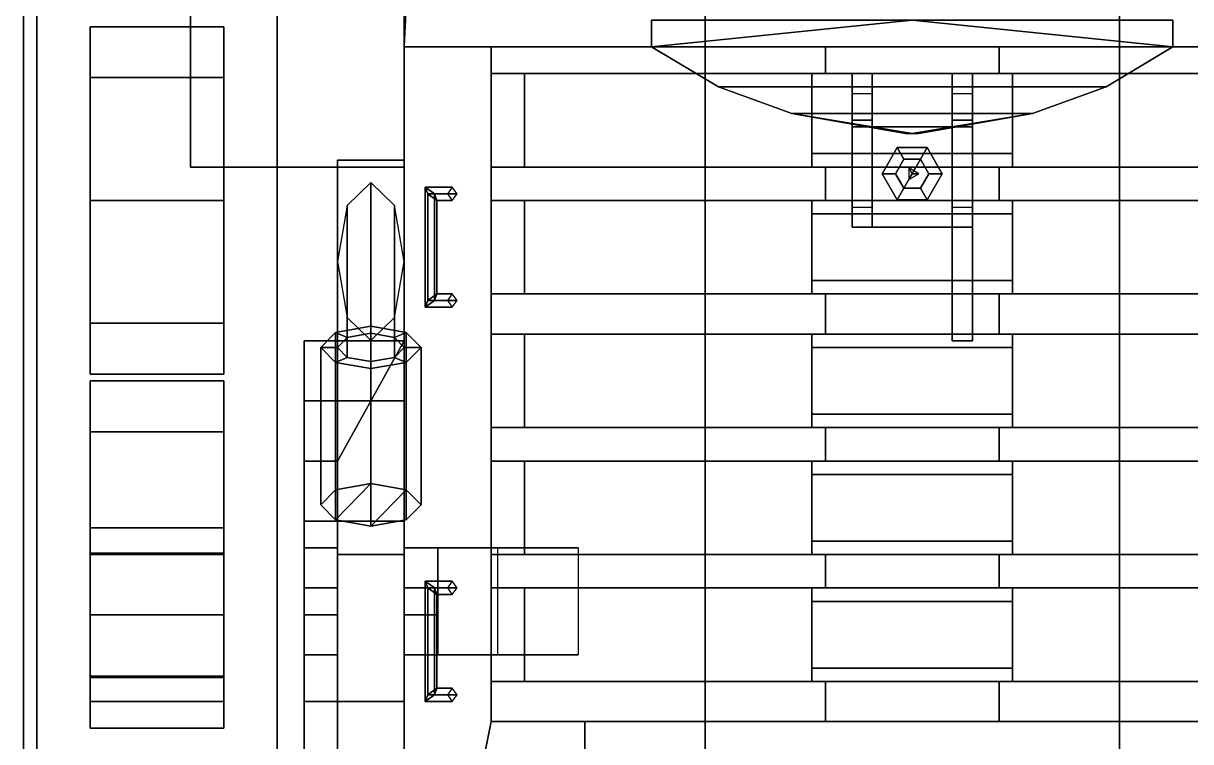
# Model space of a CAD drawing. Header units: millimetres. Extents: x -1.4 to 3, y -2.8 to 10.
# Drawn here: x -1.33 to 0.417, y -1.3 to -0.225 of the extents above; entities that cross this region are included whole.
import ezdxf

# ---------------------------------------------------------------- set-up
doc = ezdxf.new("R2010")
doc.units = ezdxf.units.MM
for name, color, linetype in [('m2', 6, 'Continuous'), ('suspension', 5, 'Continuous'), ('tracks', 3, 'Continuous'), ('turret', 2, 'Continuous'), ('wheels', 2, 'Continuous')]:
    doc.layers.add(name, color=color, linetype=linetype)

msp = doc.modelspace()

# ---------------------------------------------------------------- linework, layer by layer
for points in [[(-0.31, 2.06, 0.42), (-0.31, -2.39, 0.42), (-0.76, -2.62, 0.58), (-0.76, 2.47, 0.58)], [(-0.76, 1.87, 1.06), (-0.76, 2.47, 0.58), (-0.76, -2.62, 0.58), (-0.76, -0.26, 1.06)], [(0.76, 2.47, 0.58), (0.76, -2.62, 0.58), (0.31, -2.39, 0.42), (0.31, 2.06, 0.42)], [(0.31, 2.06, 0.42), (0.31, -2.39, 0.42), (-0.31, -2.39, 0.42), (-0.31, 2.06, 0.42)], [(-0.76, 1.87, 1.19), (-0.76, 1.87, 1.06), (-0.76, -0.26, 1.06), (-0.76, 1.29, 1.19)], [(-0.76, 1.29, 1.42), (-0.76, 1.29, 1.19), (-0.76, -0.26, 1.06), (-0.76, -0.26, 1.42)], [(-0.76, -0.26, 1.42), (-0.74, 1.05, 1.42), (-0.76, 1.29, 1.42), (-0.76, -0.26, 1.42)], [(-0.76, -0.26, 1.42), (-0.7, 0.99, 1.42), (-0.74, 1.05, 1.42), (-0.76, -0.26, 1.42)], [(-0.76, -0.26, 1.42), (0.76, -0.26, 1.42), (0.7, 0.99, 1.42), (-0.7, 0.99, 1.42)], [(-0.76, -0.16, 1.42), (-1.08, -0.16, 1.42), (-1.08, -0.44, 1.42), (-0.76, -0.44, 1.42)], [(-1.08, -0.16, 1.42), (-1.08, -0.16, 1.11), (-1.08, -0.44, 1.11), (-1.08, -0.44, 1.42)], [(-0.76, -0.26, 1.24), (-0.76, -0.26, 1.06), (-0.76, -2.62, 0.83), (-0.76, -1.92, 1.24)], [(-0.76, -0.26, 1.06), (-0.76, -0.26, 1.06), (-0.76, -2.62, 0.58), (-0.76, -2.62, 0.83)], [(-0.63, -0.26, 1.37), (-0.76, -0.26, 1.24), (-0.76, -1.92, 1.24), (-0.63, -1.27, 1.37)], [(-0.76, -0.26, 1.42), (-0.76, -0.26, 1.42), (-0.76, -0.26, 1.24), (-0.63, -0.26, 1.37)], [(-0.76, -0.26, 1.42), (-0.76, -0.26, 1.42), (-0.63, -0.26, 1.37), (-0.13, -0.26, 1.42)], [(-0.76, -0.26, 1.24), (-0.76, -0.26, 1.42), (-0.76, -0.44, 1.42), (-0.76, -0.44, 1.24)], [(-0.13, -0.26, 1.42), (-0.63, -0.26, 1.37), (-0.63, -0.3, 1.37), (-0.13, -0.3, 1.42)], [(0.13, -0.26, 1.42), (-0.13, -0.26, 1.42), (-0.13, -0.3, 1.42), (0.13, -0.3, 1.42)], [(0.13, -0.3, 1.42), (0.63, -0.3, 1.37), (0.63, -0.26, 1.37), (0.13, -0.26, 1.42)], [(0.13, -0.26, 1.42), (0.63, -0.26, 1.37), (0.76, -0.26, 1.42)], [(-0.58, -0.3, 1.42), (-0.15, -0.3, 1.48), (-0.13, -0.3, 1.42), (-0.63, -0.3, 1.37)], [(-0.58, -0.3, 1.42), (-0.63, -0.3, 1.37), (-0.63, -0.44, 1.37), (-0.58, -0.44, 1.42)], [(-0.15, -0.3, 1.48), (-0.58, -0.3, 1.42), (-0.58, -0.44, 1.42), (-0.15, -0.44, 1.48)], [(-0.15, -0.3, 1.48), (0.15, -0.3, 1.48), (0.13, -0.3, 1.42), (-0.13, -0.3, 1.42)], [(0.15, -0.3, 1.48), (-0.15, -0.3, 1.48), (-0.15, -0.32, 1.5), (0.15, -0.32, 1.5)], [(-0.15, -0.32, 1.5), (-0.15, -0.3, 1.48), (-0.15, -0.44, 1.48), (-0.15, -0.42, 1.5)], [(0.15, -0.3, 1.48), (0.58, -0.3, 1.42), (0.63, -0.3, 1.37), (0.13, -0.3, 1.42)], [(0.15, -0.44, 1.48), (0.58, -0.44, 1.42), (0.58, -0.3, 1.42), (0.15, -0.3, 1.48)], [(0.15, -0.42, 1.5), (0.15, -0.44, 1.48), (0.15, -0.3, 1.48), (0.15, -0.32, 1.5)], [(0.15, -0.32, 1.5), (-0.15, -0.32, 1.5), (-0.15, -0.42, 1.5), (0.15, -0.42, 1.5)], [(0.15, -0.42, 1.5), (-0.15, -0.42, 1.5), (-0.15, -0.44, 1.48), (0.15, -0.44, 1.48)], [(-0.76, -0.44, 1.42), (-1.08, -0.44, 1.42), (-1.08, -0.44, 1.11), (-0.76, -0.44, 1.11)], [(-0.15, -0.44, 1.48), (-0.58, -0.44, 1.42), (-0.63, -0.44, 1.37), (-0.13, -0.44, 1.45)], [(-0.13, -0.44, 1.45), (-0.63, -0.44, 1.37), (-0.63, -0.49, 1.37), (-0.13, -0.49, 1.45)], [(0.15, -0.44, 1.48), (-0.15, -0.44, 1.48), (-0.13, -0.44, 1.45), (0.13, -0.44, 1.45)], [(0.13, -0.44, 1.45), (-0.13, -0.44, 1.45), (-0.13, -0.49, 1.45), (0.13, -0.49, 1.45)], [(0.58, -0.44, 1.42), (0.15, -0.44, 1.48), (0.13, -0.44, 1.45), (0.63, -0.44, 1.37)], [(0.13, -0.49, 1.45), (0.63, -0.49, 1.37), (0.63, -0.44, 1.37), (0.13, -0.44, 1.45)], [(-0.7287, -0.47, 1.335), (-0.715, -0.48, 1.3387), (-0.681, -0.48, 1.319), (-0.6883, -0.47, 1.3117)], [(-0.725, -0.48, 1.3213), (-0.7287, -0.47, 1.335), (-0.6883, -0.47, 1.3117), (-0.6956, -0.48, 1.3044)], [(-0.715, -0.48, 1.3387), (-0.7287, -0.47, 1.335), (-0.7287, -0.65, 1.335), (-0.715, -0.64, 1.3387)], [(-0.7287, -0.47, 1.335), (-0.725, -0.48, 1.3213), (-0.725, -0.64, 1.3213), (-0.7287, -0.65, 1.335)], [(-0.7113, -0.49, 1.325), (-0.725, -0.48, 1.3213), (-0.6956, -0.48, 1.3044), (-0.6883, -0.49, 1.3117)], [(-0.725, -0.48, 1.3213), (-0.7113, -0.49, 1.325), (-0.7113, -0.63, 1.325), (-0.725, -0.64, 1.3213)], [(-0.715, -0.48, 1.3387), (-0.7113, -0.49, 1.325), (-0.6883, -0.49, 1.3117), (-0.681, -0.48, 1.319)], [(-0.7113, -0.49, 1.325), (-0.715, -0.48, 1.3387), (-0.715, -0.64, 1.3387), (-0.7113, -0.63, 1.325)], [(-0.58, -0.49, 1.42), (-0.15, -0.49, 1.48), (-0.13, -0.49, 1.45), (-0.63, -0.49, 1.37)], [(-0.58, -0.49, 1.42), (-0.63, -0.49, 1.37), (-0.63, -0.63, 1.37), (-0.58, -0.63, 1.42)], [(-0.15, -0.49, 1.48), (-0.58, -0.49, 1.42), (-0.58, -0.63, 1.42), (-0.15, -0.63, 1.48)], [(-0.15, -0.49, 1.48), (0.15, -0.49, 1.48), (0.13, -0.49, 1.45), (-0.13, -0.49, 1.45)], [(0.15, -0.49, 1.48), (-0.15, -0.49, 1.48), (-0.15, -0.51, 1.5), (0.15, -0.51, 1.5)], [(-0.15, -0.51, 1.5), (-0.15, -0.49, 1.48), (-0.15, -0.63, 1.48), (-0.15, -0.61, 1.5)], [(0.15, -0.49, 1.48), (0.58, -0.49, 1.42), (0.63, -0.49, 1.37), (0.13, -0.49, 1.45)], [(0.15, -0.63, 1.48), (0.58, -0.63, 1.42), (0.58, -0.49, 1.42), (0.15, -0.49, 1.48)], [(0.15, -0.61, 1.5), (0.15, -0.63, 1.48), (0.15, -0.49, 1.48), (0.15, -0.51, 1.5)], [(0.15, -0.51, 1.5), (-0.15, -0.51, 1.5), (-0.15, -0.61, 1.5), (0.15, -0.61, 1.5)], [(0.15, -0.61, 1.5), (-0.15, -0.61, 1.5), (-0.15, -0.63, 1.48), (0.15, -0.63, 1.48)], [(-0.715, -0.64, 1.3387), (-0.7287, -0.65, 1.335), (-0.6883, -0.65, 1.3117), (-0.681, -0.64, 1.319)], [(-0.7287, -0.65, 1.335), (-0.725, -0.64, 1.3213), (-0.6956, -0.64, 1.3044), (-0.6883, -0.65, 1.3117)], [(-0.725, -0.64, 1.3213), (-0.7113, -0.63, 1.325), (-0.6883, -0.63, 1.3117), (-0.6956, -0.64, 1.3044)], [(-0.7113, -0.63, 1.325), (-0.715, -0.64, 1.3387), (-0.681, -0.64, 1.319), (-0.6883, -0.63, 1.3117)], [(-0.15, -0.63, 1.48), (-0.58, -0.63, 1.42), (-0.63, -0.63, 1.37), (-0.13, -0.63, 1.45)], [(-0.13, -0.63, 1.45), (-0.63, -0.63, 1.37), (-0.63, -0.69, 1.37), (-0.13, -0.69, 1.45)], [(0.15, -0.63, 1.48), (-0.15, -0.63, 1.48), (-0.13, -0.63, 1.45), (0.13, -0.63, 1.45)], [(0.13, -0.63, 1.45), (-0.13, -0.63, 1.45), (-0.13, -0.69, 1.45), (0.13, -0.69, 1.45)], [(0.58, -0.63, 1.42), (0.15, -0.63, 1.48), (0.13, -0.63, 1.45), (0.63, -0.63, 1.37)], [(0.13, -0.69, 1.45), (0.63, -0.69, 1.37), (0.63, -0.63, 1.37), (0.13, -0.63, 1.45)], [(-0.58, -0.69, 1.42), (-0.15, -0.69, 1.48), (-0.13, -0.69, 1.45), (-0.63, -0.69, 1.37)], [(-0.58, -0.69, 1.42), (-0.63, -0.69, 1.37), (-0.63, -0.83, 1.37), (-0.58, -0.83, 1.42)], [(-0.15, -0.69, 1.48), (-0.58, -0.69, 1.42), (-0.58, -0.83, 1.42), (-0.15, -0.83, 1.48)], [(-0.15, -0.69, 1.48), (0.15, -0.69, 1.48), (0.13, -0.69, 1.45), (-0.13, -0.69, 1.45)], [(0.15, -0.69, 1.48), (-0.15, -0.69, 1.48), (-0.15, -0.71, 1.5), (0.15, -0.71, 1.5)], [(-0.15, -0.71, 1.5), (-0.15, -0.69, 1.48), (-0.15, -0.83, 1.48), (-0.15, -0.81, 1.5)], [(0.15, -0.69, 1.48), (0.58, -0.69, 1.42), (0.63, -0.69, 1.37), (0.13, -0.69, 1.45)], [(0.15, -0.83, 1.48), (0.58, -0.83, 1.42), (0.58, -0.69, 1.42), (0.15, -0.69, 1.48)], [(0.15, -0.81, 1.5), (0.15, -0.83, 1.48), (0.15, -0.69, 1.48), (0.15, -0.71, 1.5)], [(0.15, -0.71, 1.5), (-0.15, -0.71, 1.5), (-0.15, -0.81, 1.5), (0.15, -0.81, 1.5)], [(0.15, -0.81, 1.5), (-0.15, -0.81, 1.5), (-0.15, -0.83, 1.48), (0.15, -0.83, 1.48)], [(-0.15, -0.83, 1.48), (-0.58, -0.83, 1.42), (-0.63, -0.83, 1.37), (-0.13, -0.83, 1.45)], [(-0.13, -0.83, 1.45), (-0.63, -0.83, 1.37), (-0.63, -0.88, 1.37), (-0.13, -0.88, 1.45)], [(0.15, -0.83, 1.48), (-0.15, -0.83, 1.48), (-0.13, -0.83, 1.45), (0.13, -0.83, 1.45)], [(0.13, -0.83, 1.45), (-0.13, -0.83, 1.45), (-0.13, -0.88, 1.45), (0.13, -0.88, 1.45)], [(0.58, -0.83, 1.42), (0.15, -0.83, 1.48), (0.13, -0.83, 1.45), (0.63, -0.83, 1.37)], [(0.13, -0.88, 1.45), (0.63, -0.88, 1.37), (0.63, -0.83, 1.37), (0.13, -0.83, 1.45)], [(-0.58, -0.88, 1.42), (-0.63, -0.88, 1.37), (-0.63, -1.02, 1.37), (-0.58, -1.02, 1.42)], [(-0.58, -0.88, 1.42), (-0.15, -0.88, 1.48), (-0.13, -0.88, 1.45), (-0.63, -0.88, 1.37)], [(-0.15, -0.88, 1.48), (-0.58, -0.88, 1.42), (-0.58, -1.02, 1.42), (-0.15, -1.02, 1.48)], [(0.15, -0.88, 1.48), (-0.15, -0.88, 1.48), (-0.15, -0.9, 1.5), (0.15, -0.9, 1.5)], [(-0.15, -0.9, 1.5), (-0.15, -0.88, 1.48), (-0.15, -1.02, 1.48), (-0.15, -1, 1.5)], [(-0.15, -0.88, 1.48), (0.15, -0.88, 1.48), (0.13, -0.88, 1.45), (-0.13, -0.88, 1.45)], [(0.15, -0.88, 1.48), (0.58, -0.88, 1.42), (0.63, -0.88, 1.37), (0.13, -0.88, 1.45)], [(0.15, -1.02, 1.48), (0.58, -1.02, 1.42), (0.58, -0.88, 1.42), (0.15, -0.88, 1.48)], [(0.15, -1, 1.5), (0.15, -1.02, 1.48), (0.15, -0.88, 1.48), (0.15, -0.9, 1.5)], [(0.15, -0.9, 1.5), (-0.15, -0.9, 1.5), (-0.15, -1, 1.5), (0.15, -1, 1.5)], [(0.15, -1, 1.5), (-0.15, -1, 1.5), (-0.15, -1.02, 1.48), (0.15, -1.02, 1.48)], [(-0.15, -1.02, 1.48), (-0.58, -1.02, 1.42), (-0.63, -1.02, 1.37), (-0.13, -1.02, 1.45)], [(-0.13, -1.02, 1.45), (-0.63, -1.02, 1.37), (-0.63, -1.07, 1.37), (-0.13, -1.07, 1.45)], [(0.15, -1.02, 1.48), (-0.15, -1.02, 1.48), (-0.13, -1.02, 1.45), (0.13, -1.02, 1.45)], [(0.13, -1.02, 1.45), (-0.13, -1.02, 1.45), (-0.13, -1.07, 1.45), (0.13, -1.07, 1.45)], [(0.58, -1.02, 1.42), (0.15, -1.02, 1.48), (0.13, -1.02, 1.45), (0.63, -1.02, 1.37)], [(0.13, -1.07, 1.45), (0.63, -1.07, 1.37), (0.63, -1.02, 1.37), (0.13, -1.02, 1.45)], [(-0.7287, -1.06, 1.335), (-0.725, -1.07, 1.3213), (-0.725, -1.23, 1.3213), (-0.7287, -1.24, 1.335)], [(-0.715, -1.07, 1.3387), (-0.7287, -1.06, 1.335), (-0.7287, -1.24, 1.335), (-0.715, -1.23, 1.3387)], [(-0.725, -1.07, 1.3213), (-0.7287, -1.06, 1.335), (-0.6883, -1.06, 1.3117), (-0.6956, -1.07, 1.3044)], [(-0.7287, -1.06, 1.335), (-0.715, -1.07, 1.3387), (-0.681, -1.07, 1.319), (-0.6883, -1.06, 1.3117)], [(-0.725, -1.07, 1.3213), (-0.7113, -1.08, 1.325), (-0.7113, -1.22, 1.325), (-0.725, -1.23, 1.3213)], [(-0.7113, -1.08, 1.325), (-0.725, -1.07, 1.3213), (-0.6956, -1.07, 1.3044), (-0.6883, -1.08, 1.3117)], [(-0.7113, -1.08, 1.325), (-0.715, -1.07, 1.3387), (-0.715, -1.23, 1.3387), (-0.7113, -1.22, 1.325)], [(-0.715, -1.07, 1.3387), (-0.7113, -1.08, 1.325), (-0.6883, -1.08, 1.3117), (-0.681, -1.07, 1.319)], [(-0.58, -1.07, 1.42), (-0.63, -1.07, 1.37), (-0.63, -1.21, 1.37), (-0.58, -1.21, 1.42)], [(-0.58, -1.07, 1.42), (-0.15, -1.07, 1.48), (-0.13, -1.07, 1.45), (-0.63, -1.07, 1.37)], [(-0.15, -1.07, 1.48), (-0.58, -1.07, 1.42), (-0.58, -1.21, 1.42), (-0.15, -1.21, 1.48)], [(-0.15, -1.09, 1.5), (-0.15, -1.07, 1.48), (-0.15, -1.21, 1.48), (-0.15, -1.19, 1.5)], [(0.15, -1.07, 1.48), (-0.15, -1.07, 1.48), (-0.15, -1.09, 1.5), (0.15, -1.09, 1.5)], [(-0.15, -1.07, 1.48), (0.15, -1.07, 1.48), (0.13, -1.07, 1.45), (-0.13, -1.07, 1.45)], [(0.15, -1.07, 1.48), (0.58, -1.07, 1.42), (0.63, -1.07, 1.37), (0.13, -1.07, 1.45)], [(0.15, -1.21, 1.48), (0.58, -1.21, 1.42), (0.58, -1.07, 1.42), (0.15, -1.07, 1.48)], [(0.15, -1.19, 1.5), (0.15, -1.21, 1.48), (0.15, -1.07, 1.48), (0.15, -1.09, 1.5)], [(0.15, -1.09, 1.5), (-0.15, -1.09, 1.5), (-0.15, -1.19, 1.5), (0.15, -1.19, 1.5)], [(0.15, -1.19, 1.5), (-0.15, -1.19, 1.5), (-0.15, -1.21, 1.48), (0.15, -1.21, 1.48)], [(-0.725, -1.23, 1.3213), (-0.7113, -1.22, 1.325), (-0.6883, -1.22, 1.3117), (-0.6956, -1.23, 1.3044)], [(-0.7113, -1.22, 1.325), (-0.715, -1.23, 1.3387), (-0.681, -1.23, 1.319), (-0.6883, -1.22, 1.3117)], [(-0.13, -1.21, 1.45), (-0.63, -1.21, 1.37), (-0.63, -1.27, 1.37), (-0.13, -1.27, 1.45)], [(-0.15, -1.21, 1.48), (-0.58, -1.21, 1.42), (-0.63, -1.21, 1.37), (-0.13, -1.21, 1.45)], [(0.15, -1.21, 1.48), (-0.15, -1.21, 1.48), (-0.13, -1.21, 1.45), (0.13, -1.21, 1.45)], [(0.13, -1.21, 1.45), (-0.13, -1.21, 1.45), (-0.13, -1.27, 1.45), (0.13, -1.27, 1.45)], [(0.13, -1.27, 1.45), (0.63, -1.27, 1.37), (0.63, -1.21, 1.37), (0.13, -1.21, 1.45)], [(0.58, -1.21, 1.42), (0.15, -1.21, 1.48), (0.13, -1.21, 1.45), (0.63, -1.21, 1.37)], [(-0.7287, -1.24, 1.335), (-0.725, -1.23, 1.3213), (-0.6956, -1.23, 1.3044), (-0.6883, -1.24, 1.3117)], [(-0.715, -1.23, 1.3387), (-0.7287, -1.24, 1.335), (-0.6883, -1.24, 1.3117), (-0.681, -1.23, 1.319)], [(-0.49, -1.27, 1.51), (-0.63, -1.27, 1.37), (-0.76, -1.92, 1.24), (-0.49, -1.47, 1.51)], [(-0.13, -1.27, 1.45), (-0.63, -1.27, 1.37), (-0.63, -1.27, 1.37), (-0.49, -1.27, 1.51)], [(-0.49, -1.27, 1.51), (-0.49, -1.47, 1.51), (0.49, -1.47, 1.51), (0.49, -1.27, 1.51)], [(0.13, -1.27, 1.45), (-0.13, -1.27, 1.45), (-0.49, -1.27, 1.51), (0.49, -1.27, 1.51)], [(0.63, -1.27, 1.37), (0.13, -1.27, 1.45), (0.13, -1.27, 1.45), (0.49, -1.27, 1.51)]]:
    msp.add_3dface(points)
at = {"layer": 'm2'}
for points in [[(-1.33, 1.88, 1.08), (-1.33, 2.53, 1.12), (-1.33, -1.39, 1.12), (-1.33, -2.51, 1.08)], [(-1.33, 2.53, 1.12), (-0.76, 2.53, 1.12), (-0.76, -1.39, 1.12), (-1.33, -1.39, 1.12)]]:
    msp.add_3dface(points, dxfattribs=at)
at = {"layer": 'suspension'}
for points in [[(-0.86, -1.02, 0.21), (-0.86, -0.43, 0.21), (-0.76, -0.43, 0.21), (-0.76, -1.02, 0.21)], [(-0.86, -0.43, 0.39), (-0.86, -0.43, 0.21), (-0.86, -1.02, 0.21), (-0.86, -1.02, 0.39)], [(-0.76, -1.02, 0.39), (-0.76, -0.43, 0.39), (-0.86, -0.43, 0.39), (-0.86, -1.02, 0.39)], [(-0.76, -0.43, 0.39), (-0.76, -0.43, 0.21), (-0.86, -0.43, 0.21), (-0.86, -0.43, 0.39)], [(-0.76, -1.02, 0.21), (-0.76, -0.43, 0.21), (-0.76, -0.43, 0.39), (-0.76, -1.02, 0.39)], [(-0.81, -0.463, 0.39), (-0.8454, -0.4977, 0.39), (-0.8454, -0.6951, 0.482), (-0.81, -0.6889, 0.4953)], [(-0.7746, -0.4977, 0.39), (-0.81, -0.463, 0.39), (-0.81, -0.6889, 0.4953), (-0.7746, -0.6951, 0.482)], [(-0.8454, -0.4977, 0.39), (-0.86, -0.5813, 0.39), (-0.86, -0.71, 0.45), (-0.8454, -0.6951, 0.482)], [(-0.76, -0.5813, 0.39), (-0.7746, -0.4977, 0.39), (-0.7746, -0.6951, 0.482), (-0.76, -0.71, 0.45)], [(-0.86, -0.5813, 0.39), (-0.8454, -0.665, 0.39), (-0.8454, -0.7249, 0.418), (-0.86, -0.71, 0.45)], [(-0.7746, -0.665, 0.39), (-0.76, -0.5813, 0.39), (-0.76, -0.71, 0.45), (-0.7746, -0.7249, 0.418)], [(-0.81, -0.6783, 0.518), (-0.863, -0.6876, 0.4981), (-0.863, -0.9232, 0.6079), (-0.81, -0.9139, 0.6279)], [(-0.81, -0.6889, 0.4953), (-0.8454, -0.6951, 0.482), (-0.863, -0.6876, 0.4981), (-0.81, -0.6783, 0.518)], [(-0.8454, -0.665, 0.39), (-0.81, -0.6996, 0.39), (-0.81, -0.7311, 0.4047), (-0.8454, -0.7249, 0.418)], [(-0.81, -0.6996, 0.39), (-0.7746, -0.665, 0.39), (-0.7746, -0.7249, 0.418), (-0.81, -0.7311, 0.4047)], [(-0.757, -0.6876, 0.4981), (-0.81, -0.6783, 0.518), (-0.81, -0.9139, 0.6279), (-0.757, -0.9232, 0.6079)], [(-0.7746, -0.6951, 0.482), (-0.81, -0.6889, 0.4953), (-0.81, -0.6783, 0.518), (-0.757, -0.6876, 0.4981)], [(-0.863, -0.6876, 0.4981), (-0.885, -0.71, 0.45), (-0.885, -0.9456, 0.5599), (-0.863, -0.9232, 0.6079)], [(-0.8454, -0.6951, 0.482), (-0.86, -0.71, 0.45), (-0.885, -0.71, 0.45), (-0.863, -0.6876, 0.4981)], [(-0.76, -0.71, 0.45), (-0.7746, -0.6951, 0.482), (-0.757, -0.6876, 0.4981), (-0.735, -0.71, 0.45)], [(-0.735, -0.71, 0.45), (-0.757, -0.6876, 0.4981), (-0.757, -0.9232, 0.6079), (-0.735, -0.9456, 0.5599)], [(-0.91, -0.7, 1), (-0.91, -0.7, 0.71), (-0.91, -1.51, 0.71), (-0.91, -1.51, 1)], [(-0.91, -0.88, 0.71), (-0.91, -0.7, 0.71), (-0.76, -0.7, 0.71), (-0.86, -0.88, 0.71)], [(-0.76, -0.79, 1), (-0.76, -0.7, 1), (-0.91, -0.7, 1), (-0.91, -0.79, 1)], [(-0.76, -0.7, 1), (-0.76, -0.7, 0.71), (-0.91, -0.7, 0.71), (-0.91, -0.7, 1)], [(-0.885, -0.71, 0.45), (-0.863, -0.7324, 0.4019), (-0.863, -0.9681, 0.5118), (-0.885, -0.9456, 0.5599)], [(-0.86, -0.71, 0.45), (-0.8454, -0.7249, 0.418), (-0.863, -0.7324, 0.4019), (-0.885, -0.71, 0.45)], [(-0.86, -1.33, 0.71), (-0.86, -0.88, 0.71), (-0.76, -0.7, 0.71), (-0.76, -1.51, 0.71)], [(-0.7746, -0.7249, 0.418), (-0.76, -0.71, 0.45), (-0.735, -0.71, 0.45), (-0.757, -0.7324, 0.4019)], [(-0.757, -0.7324, 0.4019), (-0.735, -0.71, 0.45), (-0.735, -0.9456, 0.5599), (-0.757, -0.9681, 0.5118)], [(-0.8454, -0.7249, 0.418), (-0.81, -0.7311, 0.4047), (-0.81, -0.7417, 0.382), (-0.863, -0.7324, 0.4019)], [(-0.863, -0.7324, 0.4019), (-0.81, -0.7417, 0.382), (-0.81, -0.9773, 0.4919), (-0.863, -0.9681, 0.5118)], [(-0.81, -0.7311, 0.4047), (-0.7746, -0.7249, 0.418), (-0.757, -0.7324, 0.4019), (-0.81, -0.7417, 0.382)], [(-0.81, -0.7417, 0.382), (-0.757, -0.7324, 0.4019), (-0.757, -0.9681, 0.5118), (-0.81, -0.9773, 0.4919)], [(-0.91, -0.97, 1.08), (-0.91, -0.79, 1), (-0.91, -1.42, 1), (-0.91, -1.24, 1.08)], [(-0.76, -0.97, 1.08), (-0.76, -0.79, 1), (-0.91, -0.79, 1), (-0.91, -0.97, 1.08)], [(-0.91, -0.88, 0.71), (-0.91, -1.01, 0.42), (-0.91, -1.17, 0.42), (-0.91, -1.33, 0.71)], [(-0.86, -0.88, 0.71), (-0.86, -1.01, 0.42), (-0.91, -1.01, 0.42), (-0.91, -0.88, 0.71)], [(-0.86, -1.17, 0.42), (-0.86, -1.01, 0.42), (-0.86, -0.88, 0.71), (-0.86, -1.33, 0.71)], [(-0.863, -0.9232, 0.6079), (-0.885, -0.9456, 0.5599), (-0.863, -0.9681, 0.5118), (-0.81, -0.9139, 0.6279)], [(-0.81, -0.9139, 0.6279), (-0.863, -0.9681, 0.5118), (-0.81, -0.9773, 0.4919), (-0.757, -0.9232, 0.6079)], [(-0.757, -0.9232, 0.6079), (-0.81, -0.9773, 0.4919), (-0.757, -0.9681, 0.5118), (-0.735, -0.9456, 0.5599)], [(-0.76, -1.24, 1.08), (-0.76, -0.97, 1.08), (-0.91, -0.97, 1.08), (-0.91, -1.24, 1.08)], [(-0.86, -1.01, 0.42), (-0.86, -1.07, 0.35), (-0.91, -1.07, 0.35), (-0.91, -1.01, 0.42)], [(-0.91, -1.01, 0.42), (-0.91, -1.07, 0.35), (-0.91, -1.11, 0.35), (-0.91, -1.17, 0.42)], [(-0.86, -1.11, 0.35), (-0.86, -1.07, 0.35), (-0.86, -1.01, 0.42), (-0.86, -1.17, 0.42)], [(-0.62, -1.17, 0.53), (-0.62, -1.01, 0.53), (-0.76, -1.01, 0.42), (-0.76, -1.17, 0.42)], [(-0.76, -1.01, 0.42), (-0.62, -1.01, 0.53), (-0.5, -1.01, 0.49), (-0.71, -1.01, 0.42)], [(-0.76, -1.01, 0.42), (-0.76, -1.07, 0.35), (-0.76, -1.11, 0.35), (-0.76, -1.17, 0.42)], [(-0.71, -1.01, 0.42), (-0.71, -1.07, 0.35), (-0.76, -1.07, 0.35), (-0.76, -1.01, 0.42)], [(-0.71, -1.01, 0.42), (-0.5, -1.01, 0.49), (-0.5, -1.17, 0.49), (-0.71, -1.17, 0.42)], [(-0.71, -1.11, 0.35), (-0.71, -1.07, 0.35), (-0.71, -1.01, 0.42), (-0.71, -1.17, 0.42)], [(-0.86, -1.02, 0.39), (-0.86, -1.02, 0.21), (-0.76, -1.02, 0.21), (-0.76, -1.02, 0.25)], [(-0.76, -1.67, 0.41), (-0.76, -1.02, 0.53), (-0.86, -1.02, 0.53), (-0.86, -1.67, 0.41)], [(-0.86, -1.67, 0.31), (-0.86, -1.02, 0.25), (-0.76, -1.02, 0.25), (-0.76, -1.67, 0.31)], [(-0.86, -1.02, 0.53), (-0.86, -1.02, 0.25), (-0.86, -1.67, 0.31), (-0.86, -1.67, 0.41)], [(-0.76, -1.02, 0.53), (-0.76, -1.02, 0.39), (-0.86, -1.02, 0.25), (-0.86, -1.02, 0.53)], [(-0.76, -1.67, 0.31), (-0.76, -1.02, 0.25), (-0.76, -1.02, 0.53), (-0.76, -1.67, 0.41)], [(-0.91, -1.11, 0.35), (-0.91, -1.07, 0.35), (-0.86, -1.07, 0.35), (-0.86, -1.11, 0.35)], [(-0.76, -1.11, 0.35), (-0.76, -1.07, 0.35), (-0.71, -1.07, 0.35), (-0.71, -1.11, 0.35)], [(-0.91, -1.17, 0.42), (-0.91, -1.11, 0.35), (-0.86, -1.11, 0.35), (-0.86, -1.17, 0.42)], [(-0.76, -1.17, 0.42), (-0.76, -1.11, 0.35), (-0.71, -1.11, 0.35), (-0.71, -1.17, 0.42)], [(-0.91, -1.33, 0.71), (-0.91, -1.17, 0.42), (-0.86, -1.17, 0.42), (-0.86, -1.33, 0.71)], [(-0.71, -1.17, 0.42), (-0.5, -1.17, 0.49), (-0.62, -1.17, 0.53), (-0.76, -1.17, 0.42)], [(-0.91, -1.24, 1.08), (-0.91, -1.42, 1), (-0.76, -1.42, 1), (-0.76, -1.24, 1.08)]]:
    msp.add_3dface(points, dxfattribs=at)
at = {"layer": 'tracks'}
for points in [[(-1.31, -1.52, 0.99), (-1.31, 2.35, 0.99), (-0.95, 2.35, 0.99), (-0.95, -1.52, 0.99)], [(-1.31, -1.52, 1.03), (-1.31, 2.35, 1.03), (-1.31, 2.35, 0.99), (-1.31, -1.52, 0.99)], [(-0.95, -1.52, 1.03), (-0.95, 2.35, 1.03), (-1.31, 2.35, 1.03), (-1.31, -1.52, 1.03)], [(-0.95, 2.35, 0.99), (-0.95, 2.35, 1.03), (-0.95, -1.52, 1.03), (-0.95, -1.52, 0.99)], [(-0.95, 1.59), (-0.95, -1.7), (-1.31, -1.7), (-1.31, 1.59)], [(-1.31, 1.59), (-1.31, -1.7), (-1.31, -1.7, 0.04), (-1.31, 1.59, 0.04)], [(-1.31, 1.59, 0.04), (-1.31, -1.7, 0.04), (-0.95, -1.7, 0.04), (-0.95, 1.59, 0.04)], [(-0.95, -1.7, 0.04), (-0.95, -1.7), (-0.95, 1.59), (-0.95, 1.59, 0.04)]]:
    msp.add_3dface(points, dxfattribs=at)
at = {"layer": 'turret', "color": 2}
for points in [[(-0.39, -0.22, 1.56), (-0.39, -0.26, 1.56), (-0.39, -0.26, 1.95), (-0.39, -0.22, 1.96)], [(0.39, -0.22, 1.96), (0.39, -0.26, 1.95), (0.39, -0.26, 1.56), (0.39, -0.22, 1.56)]]:
    msp.add_3dface(points, dxfattribs=at)
at = {"layer": 'turret'}
for points in [[(-0.39, -0.26, 1.56), (0, -0.22, 1.53), (0.39, -0.26, 1.56)], [(-0.39, -0.26, 1.56), (-0.39, -0.22, 1.56), (0, -0.22, 1.53)], [(-0.39, -0.26, 1.95), (0.39, -0.26, 1.95), (0.39, -0.22, 1.96), (-0.39, -0.22, 1.96)], [(0, -0.22, 1.53), (0.39, -0.22, 1.56), (0.39, -0.26, 1.56)], [(-0.39, -0.26, 1.56), (-0.29, -0.32, 1.57), (-0.29, -0.32, 1.94), (-0.39, -0.26, 1.95)], [(0.39, -0.26, 1.56), (0.29, -0.32, 1.57), (-0.29, -0.32, 1.57), (-0.39, -0.26, 1.56)], [(-0.29, -0.32, 1.94), (0.29, -0.32, 1.94), (0.39, -0.26, 1.95), (-0.39, -0.26, 1.95)], [(0.39, -0.26, 1.95), (0.29, -0.32, 1.94), (0.29, -0.32, 1.57), (0.39, -0.26, 1.56)], [(-0.09, -0.33, 1.93), (-0.09, -0.38, 1.97), (-0.09, -0.38, 2), (-0.09, -0.3, 1.94)], [(-0.09, -0.3, 1.94), (-0.09, -0.38, 2), (-0.06, -0.38, 2), (-0.06, -0.3, 1.94)], [(-0.06, -0.38, 2), (-0.06, -0.38, 1.97), (-0.06, -0.33, 1.93), (-0.06, -0.3, 1.94)], [(0.06, -0.33, 1.93), (0.06, -0.38, 1.97), (0.06, -0.38, 2), (0.06, -0.3, 1.94)], [(0.06, -0.3, 1.94), (0.06, -0.38, 2), (0.09, -0.38, 2), (0.09, -0.3, 1.94)], [(0.09, -0.38, 2), (0.09, -0.38, 1.97), (0.09, -0.33, 1.93), (0.09, -0.3, 1.94)], [(-0.29, -0.32, 1.57), (-0.18, -0.36, 1.59), (-0.18, -0.36, 1.92), (-0.29, -0.32, 1.94)], [(0.29, -0.32, 1.57), (0.18, -0.36, 1.59), (-0.18, -0.36, 1.59), (-0.29, -0.32, 1.57)], [(-0.18, -0.36, 1.92), (0.18, -0.36, 1.92), (0.29, -0.32, 1.94), (-0.29, -0.32, 1.94)], [(-0.06, -0.33, 1.93), (-0.06, -0.38, 1.97), (-0.09, -0.38, 1.97), (-0.09, -0.33, 1.93)], [(0.09, -0.33, 1.93), (0.09, -0.38, 1.97), (0.06, -0.38, 1.97), (0.06, -0.33, 1.93)], [(0.29, -0.32, 1.94), (0.18, -0.36, 1.92), (0.18, -0.36, 1.59), (0.29, -0.32, 1.57)], [(-0.18, -0.36, 1.59), (-0.01, -0.39, 1.67), (0, -0.39, 1.89), (-0.18, -0.36, 1.92)], [(0.18, -0.36, 1.59), (0.01, -0.39, 1.67), (-0.01, -0.39, 1.67), (-0.18, -0.36, 1.59)], [(0, -0.39, 1.89), (0, -0.39, 1.89), (0.18, -0.36, 1.92), (-0.18, -0.36, 1.92)], [(0.18, -0.36, 1.92), (0, -0.39, 1.89), (0.01, -0.39, 1.67), (0.18, -0.36, 1.59)], [(-0.06, -0.37, 1.67), (-0.06, -0.53, 1.97), (-0.09, -0.53, 1.97), (-0.09, -0.37, 1.67)], [(-0.09, -0.37, 1.67), (-0.09, -0.53, 1.97), (-0.09, -0.5, 1.97), (-0.09, -0.37, 1.7)], [(-0.09, -0.37, 1.7), (-0.09, -0.5, 1.97), (-0.06, -0.5, 1.97), (-0.06, -0.37, 1.7)], [(-0.09, -0.38, 1.97), (-0.09, -0.53, 1.97), (-0.09, -0.53, 2), (-0.09, -0.38, 2)], [(-0.09, -0.38, 2), (-0.09, -0.53, 2), (0.09, -0.53, 2), (0.09, -0.38, 2)], [(0.09, -0.38, 1.97), (0.09, -0.53, 1.97), (-0.09, -0.53, 1.97), (-0.09, -0.38, 1.97)], [(-0.06, -0.5, 1.97), (-0.06, -0.53, 1.97), (-0.06, -0.37, 1.67), (-0.06, -0.37, 1.7)], [(0.06, -0.38, 2), (0.06, -0.38, 1.97), (-0.06, -0.38, 1.97), (-0.06, -0.38, 2)], [(0.09, -0.37, 1.67), (0.09, -0.53, 1.97), (0.06, -0.53, 1.97), (0.06, -0.37, 1.67)], [(0.06, -0.37, 1.67), (0.06, -0.53, 1.97), (0.06, -0.5, 1.97), (0.06, -0.37, 1.7)], [(0.06, -0.37, 1.7), (0.06, -0.5, 1.97), (0.09, -0.5, 1.97), (0.09, -0.37, 1.7)], [(0.09, -0.5, 1.97), (0.09, -0.53, 1.97), (0.09, -0.37, 1.67), (0.09, -0.37, 1.7)], [(0.09, -0.53, 2), (0.09, -0.53, 1.97), (0.09, -0.38, 1.97), (0.09, -0.38, 2)], [(0, -0.39, 1.89), (0, -0.39, 1.89), (-0.01, -0.39, 1.67), (0.01, -0.39, 1.67)], [(-0.0225, -0.411, 2), (-0.045, -0.45, 2), (-0.045, -0.45, 2.04), (-0.0225, -0.411, 2.04)], [(-0.0225, -0.411, 2.04), (-0.045, -0.45, 2.04), (-0.025, -0.45, 2.04), (-0.0125, -0.4283, 2.04)], [(0.0225, -0.411, 2), (-0.0225, -0.411, 2), (-0.0225, -0.411, 2.04), (0.0225, -0.411, 2.04)], [(0.0225, -0.411, 2.04), (-0.0225, -0.411, 2.04), (-0.0125, -0.4283, 2.04), (0.0125, -0.4283, 2.04)], [(0.045, -0.45, 2.04), (0.0225, -0.411, 2.04), (0.0125, -0.4283, 2.04), (0.025, -0.45, 2.04)], [(0.045, -0.45, 2), (0.0225, -0.411, 2), (0.0225, -0.411, 2.04), (0.045, -0.45, 2.04)], [(-0.0125, -0.4283, 2.04), (-0.025, -0.45, 2.04), (-0.025, -0.45, 2.09), (-0.0125, -0.4283, 2.09)], [(-0.0125, -0.4283, 2.09), (-0.025, -0.45, 2.09), (-0.0125, -0.4717, 2.09), (0.0125, -0.4283, 2.09)], [(0.0125, -0.4283, 2.04), (-0.0125, -0.4283, 2.04), (-0.0125, -0.4283, 2.09), (0.0125, -0.4283, 2.09)], [(0.0125, -0.4283, 2.09), (-0.0125, -0.4717, 2.09), (0.0125, -0.4717, 2.09), (0.025, -0.45, 2.09)], [(0.025, -0.45, 2.04), (0.0125, -0.4283, 2.04), (0.0125, -0.4283, 2.09), (0.025, -0.45, 2.09)], [(-0.045, -0.45, 2), (-0.0225, -0.489, 2), (-0.0225, -0.489, 2.04), (-0.045, -0.45, 2.04)], [(-0.045, -0.45, 2.04), (-0.0225, -0.489, 2.04), (-0.0125, -0.4717, 2.04), (-0.025, -0.45, 2.04)], [(-0.025, -0.45, 2.04), (-0.0125, -0.4717, 2.04), (-0.0125, -0.4717, 2.09), (-0.025, -0.45, 2.09)], [(0.01, -0.45, 2.09), (-0.005, -0.4413, 2.09), (0, -0.45, 3.09)], [(-0.005, -0.4413, 2.09), (-0.005, -0.4587, 2.09), (0, -0.45, 3.09)], [(-0.005, -0.4587, 2.09), (0.01, -0.45, 2.09), (0, -0.45, 3.09)], [(0.0125, -0.4717, 2.04), (0.025, -0.45, 2.04), (0.025, -0.45, 2.09), (0.0125, -0.4717, 2.09)], [(0.0225, -0.489, 2.04), (0.045, -0.45, 2.04), (0.025, -0.45, 2.04), (0.0125, -0.4717, 2.04)], [(0.0225, -0.489, 2), (0.045, -0.45, 2), (0.045, -0.45, 2.04), (0.0225, -0.489, 2.04)], [(-0.0225, -0.489, 2.04), (0.0225, -0.489, 2.04), (0.0125, -0.4717, 2.04), (-0.0125, -0.4717, 2.04)], [(-0.0225, -0.489, 2), (0.0225, -0.489, 2), (0.0225, -0.489, 2.04), (-0.0225, -0.489, 2.04)], [(-0.0125, -0.4717, 2.04), (0.0125, -0.4717, 2.04), (0.0125, -0.4717, 2.09), (-0.0125, -0.4717, 2.09)], [(-0.09, -0.53, 2), (-0.09, -0.53, 1.97), (0.06, -0.53, 1.97), (0.06, -0.53, 2)], [(0.06, -0.53, 2), (0.06, -0.7, 2.06), (0.09, -0.7, 2.06), (0.09, -0.53, 2)], [(0.06, -0.53, 1.97), (0.06, -0.7, 2.03), (0.06, -0.7, 2.06), (0.06, -0.53, 2)], [(0.09, -0.53, 1.97), (0.09, -0.7, 2.03), (0.06, -0.7, 2.03), (0.06, -0.53, 1.97)], [(0.09, -0.7, 2.06), (0.09, -0.7, 2.03), (0.09, -0.53, 1.97), (0.09, -0.53, 2)], [(0.06, -0.7, 2.06), (0.06, -0.7, 2.03), (0.09, -0.7, 2.03), (0.09, -0.7, 2.06)]]:
    msp.add_3dface(points, dxfattribs=at)
at = {"layer": 'wheels'}
for points in [[(-1.23, -0.49, 0.56), (-1.23, -0.3062, 0.4838), (-1.23, -0.23, 0.3), (-1.23, -0.6738, 0.4838)], [(-1.23, -0.6738, 0.4838), (-1.23, -0.23, 0.3), (-1.23, -0.3062, 0.1162), (-1.23, -0.75, 0.3)], [(-1.03, -0.23, 0.3), (-1.03, -0.3062, 0.1162), (-1.23, -0.3062, 0.1162), (-1.23, -0.23, 0.3)], [(-1.03, -0.3062, 0.4838), (-1.03, -0.23, 0.3), (-1.23, -0.23, 0.3), (-1.23, -0.3062, 0.4838)], [(-1.03, -0.23, 0.3), (-1.03, -0.6738, 0.1162), (-1.03, -0.49, 0.04), (-1.03, -0.3062, 0.1162)], [(-1.03, -0.3062, 0.4838), (-1.03, -0.75, 0.3), (-1.03, -0.6738, 0.1162), (-1.03, -0.23, 0.3)], [(-1.23, -0.75, 0.3), (-1.23, -0.3062, 0.1162), (-1.23, -0.49, 0.04), (-1.23, -0.6738, 0.1162)], [(-1.03, -0.3062, 0.1162), (-1.03, -0.49, 0.04), (-1.23, -0.49, 0.04), (-1.23, -0.3062, 0.1162)], [(-1.03, -0.49, 0.56), (-1.03, -0.3062, 0.4838), (-1.23, -0.3062, 0.4838), (-1.23, -0.49, 0.56)], [(-1.03, -0.49, 0.56), (-1.03, -0.6738, 0.4838), (-1.03, -0.75, 0.3), (-1.03, -0.3062, 0.4838)], [(-1.03, -0.49, 0.04), (-1.03, -0.6738, 0.1162), (-1.23, -0.6738, 0.1162), (-1.23, -0.49, 0.04)], [(-1.03, -0.6738, 0.4838), (-1.03, -0.49, 0.56), (-1.23, -0.49, 0.56), (-1.23, -0.6738, 0.4838)], [(-1.03, -0.6738, 0.1162), (-1.03, -0.75, 0.3), (-1.23, -0.75, 0.3), (-1.23, -0.6738, 0.1162)], [(-1.03, -0.75, 0.3), (-1.03, -0.6738, 0.4838), (-1.23, -0.6738, 0.4838), (-1.23, -0.75, 0.3)], [(-1.03, -0.76, 0.3), (-1.03, -0.8362, 0.1162), (-1.23, -0.8362, 0.1162), (-1.23, -0.76, 0.3)], [(-1.23, -1.2038, 0.4838), (-1.23, -0.76, 0.3), (-1.23, -0.8362, 0.1162), (-1.23, -1.28, 0.3)], [(-1.03, -0.8362, 0.4838), (-1.03, -0.76, 0.3), (-1.23, -0.76, 0.3), (-1.23, -0.8362, 0.4838)], [(-1.23, -1.02, 0.56), (-1.23, -0.8362, 0.4838), (-1.23, -0.76, 0.3), (-1.23, -1.2038, 0.4838)], [(-1.03, -0.8362, 0.4838), (-1.03, -1.28, 0.3), (-1.03, -1.2038, 0.1162), (-1.03, -0.76, 0.3)], [(-1.03, -0.76, 0.3), (-1.03, -1.2038, 0.1162), (-1.03, -1.02, 0.04), (-1.03, -0.8362, 0.1162)], [(-1.23, -1.28, 0.3), (-1.23, -0.8362, 0.1162), (-1.23, -1.02, 0.04), (-1.23, -1.2038, 0.1162)], [(-1.03, -0.8362, 0.1162), (-1.03, -1.02, 0.04), (-1.23, -1.02, 0.04), (-1.23, -0.8362, 0.1162)], [(-1.03, -1.02, 0.56), (-1.03, -0.8362, 0.4838), (-1.23, -0.8362, 0.4838), (-1.23, -1.02, 0.56)], [(-1.03, -1.02, 0.56), (-1.03, -1.2038, 0.4838), (-1.03, -1.28, 0.3), (-1.03, -0.8362, 0.4838)], [(-1.03, -1.0181, 0.9519), (-1.03, -0.98, 0.86), (-1.23, -0.98, 0.86), (-1.23, -1.0181, 0.9519)], [(-1.03, -0.98, 0.86), (-1.03, -1.0181, 0.7681), (-1.23, -1.0181, 0.7681), (-1.23, -0.98, 0.86)], [(-1.23, -1.11, 0.99), (-1.23, -1.0181, 0.9519), (-1.23, -0.98, 0.86), (-1.23, -1.2019, 0.9519)], [(-1.23, -1.2019, 0.9519), (-1.23, -0.98, 0.86), (-1.23, -1.0181, 0.7681), (-1.23, -1.24, 0.86)], [(-1.03, -1.11, 0.99), (-1.03, -1.0181, 0.9519), (-1.23, -1.0181, 0.9519), (-1.23, -1.11, 0.99)], [(-1.03, -1.0181, 0.7681), (-1.03, -1.11, 0.73), (-1.23, -1.11, 0.73), (-1.23, -1.0181, 0.7681)], [(-1.23, -1.24, 0.86), (-1.23, -1.0181, 0.7681), (-1.23, -1.11, 0.73), (-1.23, -1.2019, 0.7681)], [(-1.03, -1.02, 0.04), (-1.03, -1.2038, 0.1162), (-1.23, -1.2038, 0.1162), (-1.23, -1.02, 0.04)], [(-1.03, -1.2038, 0.4838), (-1.03, -1.02, 0.56), (-1.23, -1.02, 0.56), (-1.23, -1.2038, 0.4838)], [(-1.03, -1.2019, 0.9519), (-1.03, -1.11, 0.99), (-1.23, -1.11, 0.99), (-1.23, -1.2019, 0.9519)], [(-1.03, -1.11, 0.73), (-1.03, -1.2019, 0.7681), (-1.23, -1.2019, 0.7681), (-1.23, -1.11, 0.73)], [(-1.03, -1.24, 0.86), (-1.03, -1.2019, 0.9519), (-1.23, -1.2019, 0.9519), (-1.23, -1.24, 0.86)], [(-1.03, -1.2019, 0.7681), (-1.03, -1.24, 0.86), (-1.23, -1.24, 0.86), (-1.23, -1.2019, 0.7681)], [(-1.03, -1.2038, 0.1162), (-1.03, -1.28, 0.3), (-1.23, -1.28, 0.3), (-1.23, -1.2038, 0.1162)], [(-1.03, -1.28, 0.3), (-1.03, -1.2038, 0.4838), (-1.23, -1.2038, 0.4838), (-1.23, -1.28, 0.3)]]:
    msp.add_3dface(points, dxfattribs=at)

doc.saveas('drawing.dxf')
